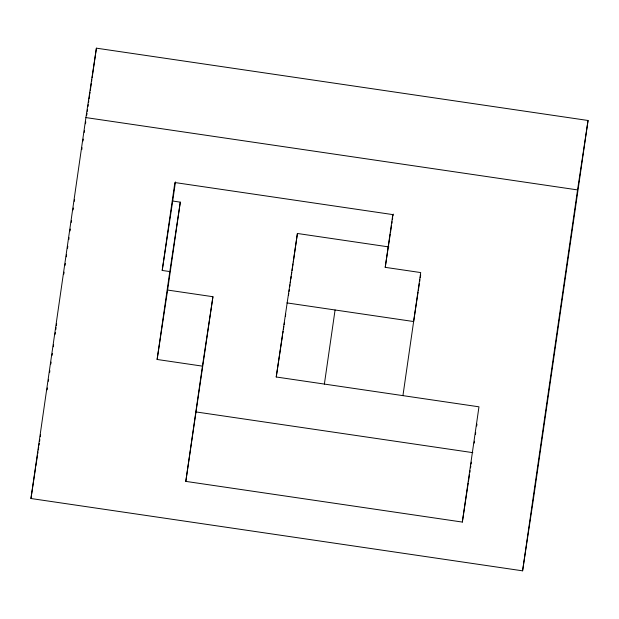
<?xml version="1.0" encoding="UTF-8"?>
<svg xmlns="http://www.w3.org/2000/svg" width="619" height="619" viewBox="0 0 619 619"><rect width="100%" height="100%" fill="white"/><g stroke="black" fill="none" stroke-linecap="round" stroke-linejoin="round"><path stroke-width="0.93" d="M30.95 498.512L85.917 117.587L96.409 48.166L588.05 120.488L533.083 501.413L522.591 570.834L30.95 498.512L35.554 468.08M47.114 389.846L47.384 387.935M48.352 381.234L48.63 379.323M49.597 372.623L49.876 370.704M50.843 364.011L51.114 362.092M52.081 355.391L52.36 353.48M53.327 346.779L53.605 344.868M55.122 334.337L55.401 332.426M55.811 329.548L56.089 327.637M56.36 325.726L56.639 323.807M63.819 274.039L64.097 272.128M65.065 265.427L65.343 263.508M66.31 256.815L66.581 254.896M67.548 248.196L67.827 246.285M68.794 239.584L69.073 237.673M70.032 230.972L70.311 229.053M71.278 222.36L71.556 220.441M73.073 209.918L73.352 207.999M74.319 201.299L74.59 199.388M81.778 149.62L82.048 147.701M83.016 141L83.294 139.089M84.261 132.389L84.54 130.477M85.499 123.777L85.778 121.866M86.745 115.165L87.024 113.246M87.294 111.335L87.573 109.416M87.991 106.545L88.262 104.634M88.54 102.723L88.819 100.804M89.097 98.893L89.507 96.022M89.786 94.103L90.057 92.192M90.335 90.281L91.303 83.58M91.581 81.662L91.852 79.75M92.13 77.832L96.409 48.166M162.201 270.449L172.701 201.028L180.299 202.15L169.807 271.563L162.201 270.449L174.883 182.543L392.825 214.6L385.219 267.346L420.696 272.569L402.938 395.634M172.701 201.028L175.456 181.916M157.118 359.469L167.617 290.056L212.936 296.718L202.436 366.139L157.118 359.469L169.807 271.563M167.617 290.056L180.299 202.15M468.235 483.083L462.331 522.072L185.808 481.389L202.436 366.139M185.808 481.389L212.936 296.718M462.331 522.072L478.967 406.815L276.229 376.994L297.414 233.479L388.879 246.935M288.508 295.224L288.779 293.329M289.058 291.425L289.328 289.53M289.738 286.674L290.017 284.779M290.288 282.875L290.566 280.98M290.837 279.076L291.247 276.229M291.526 274.325L291.797 272.43M292.075 270.526L293.035 263.88M293.305 261.976L297.414 233.479M324.379 384.074L335.072 309.987M474.208 443.127L474.479 441.223M475.446 434.553L475.717 432.65M476.684 425.98L476.955 424.077M522.591 570.834L577.55 189.909L588.05 120.488M35.84 466.177L37.419 455.716M37.713 453.812L37.999 451.909M38.285 450.013L38.718 447.158M39.005 445.254L39.291 443.351M39.577 441.455L39.864 439.552M40.297 436.697L40.583 434.793M276.229 376.994L282.558 335.15M282.844 333.246L283.131 331.351M283.417 329.447L283.85 326.592M284.136 324.689L284.423 322.793M285.436 316.131L285.723 314.228M385.219 267.346L390.249 234.067M390.543 232.164L391.548 225.502M391.835 223.606L392.121 221.703M392.407 219.799L392.694 217.896M392.98 215.992L393.274 214.097M418.088 292.06L413.631 321.54L286.922 302.9M418.374 290.164L419.38 283.502M419.667 281.599L419.961 279.703M420.247 277.799L420.68 274.944M468.521 481.18L469.527 474.525M469.813 472.622L470.1 470.719M470.533 467.871L470.819 465.968M471.105 464.064L471.392 462.161M85.917 117.587L577.55 189.909M196.308 411.975L472.831 452.651"/></g></svg>
